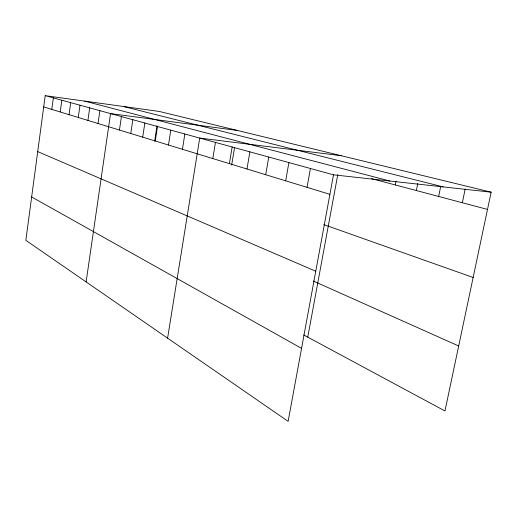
<?xml version="1.0" encoding="UTF-8"?>
<svg xmlns="http://www.w3.org/2000/svg" width="517" height="517" viewBox="0 0 517 517"><rect width="100%" height="100%" fill="white"/><g stroke="black" fill="none" stroke-linecap="round" stroke-linejoin="round"><path stroke-width="0.78" d="M45.212 95.651L25.85 240.327L288.131 421.349L333.497 174.824L45.212 95.651L159.217 111.439L491.15 192.182L444.963 410.97L303.647 334.926M51.797 109.384L53.348 97.887M60.237 111.963L61.84 100.22M69.052 114.658L70.713 102.657M78.267 117.475L79.986 105.203M87.922 120.422L89.7 107.866M98.03 123.511L99.871 110.664M86.119 281.927L110.548 113.591L237.419 130.465M119.44 130.051L121.417 116.577M130.782 133.515L132.837 119.718M142.705 137.154L144.838 123.014M154.654 141.219L157.019 125.773M155.255 140.986L157.478 126.484M168.477 145.031L170.791 130.142M182.436 149.29L184.853 134M167.592 338.157L199.717 138.084L341.272 155.72M212.81 158.57L215.453 142.401M229.38 163.63L232.146 146.99M231.655 165.046L234.498 147.978M246.977 169.007L249.879 151.856M265.706 174.727L268.756 157.045M285.681 180.827L288.9 162.577M307.033 187.348L310.426 168.484M307.757 337.136L337.775 174.643M395.292 184.963L396.041 181.118M416.353 190.547L417.762 183.438M438.662 196.466L440.697 186.404M462.34 202.748L465.171 189.054M333.497 174.824L491.15 192.182M123.356 106.476L443.256 186.908M84.639 101.112L389.831 181.021M371.607 178.675L487.512 209.424M43.706 106.916L329.904 194.334M323.739 224.565L473.145 277.487M37.728 151.604L315.758 271.218M313.354 281.035L458.682 345.996M31.653 196.958L301.56 348.38"/></g></svg>
